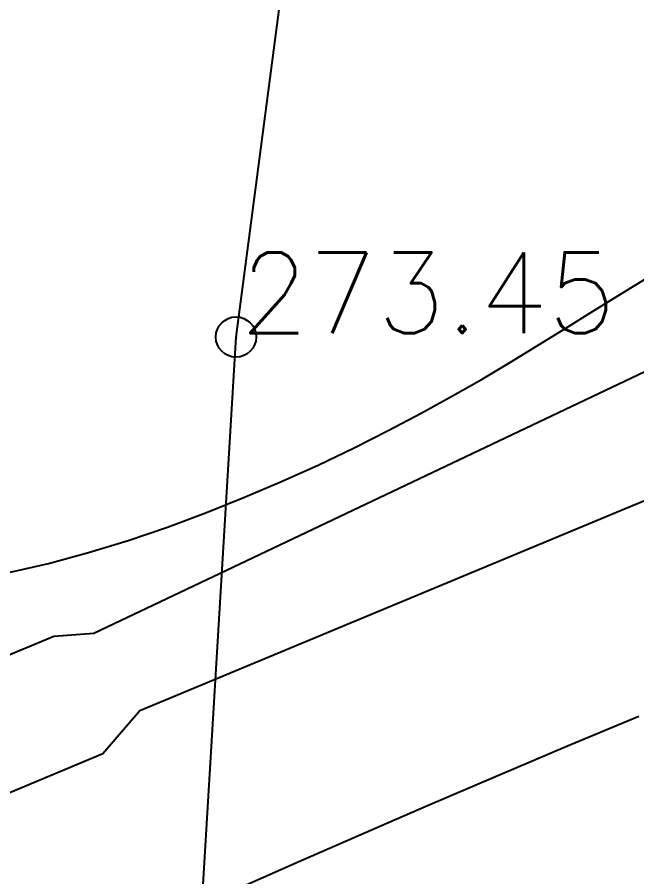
# Model space of a CAD drawing. Header units: millimetres. Extents: x 524954 to 526204, y 9523489 to 9524010.
# Drawn here: x 525838.23 to 525845.92, y 9523662.02 to 9523672.69 of the extents above; entities that cross this region are included whole.
import ezdxf

# ---------------------------------------------------------------- set-up
doc = ezdxf.new("R2010")
doc.units = ezdxf.units.MM
doc.header["$PDMODE"] = 32
doc.header["$PDSIZE"] = 0.5
for name, color, linetype in [('Cloture', 7, 'Continuous'), ('CN_01_00', 3, 'Continuous'), ('CN_02_00', 4, 'Continuous'), ('PLUME_5', 6, 'Continuous'), ('PLUME_6', 2, 'Continuous'), ('TopoAlt', 3, 'Continuous'), ('TOPOJIS', 7, 'Continuous')]:
    doc.layers.add(name, color=color, linetype=linetype)
doc.styles.add('Simplex 1.0', font='Simplex.shx', dxfattribs={"width": 0.99, "height": 1})
doc.linetypes.add('LIMITE1', pattern='A,6.35,-2.54,[133,ltypeshp.shx,S=2.54,R=0,X=-2.54,Y=0],-2.54,25.4', length=36.83)

# ---------------------------------------------------------------- blocks, each defined once
blk = doc.blocks.new('TCPOINT M')
at = {"color": 0}
blk.add_point((0, 0), dxfattribs=at)
at = {"layer": 'TopoAlt', "style": 'Simplex 1.0', "width": 0.99}
blk.add_attdef('ALT', (0.15, 0.15), '', height=1, dxfattribs=at)

msp = doc.modelspace()

# ---------------------------------------------------------------- linework, layer by layer
at = {"layer": 'Cloture', "linetype": 'LIMITE1', "ltscale": 0.1, "flags": 128}
msp.add_lwpolyline([(525839.929, 9523651.898), (525840.943, 9523668.72), (525842.868, 9523683.386), (525845.185, 9523695.587), (525830.247, 9523698.414), (525825.039, 9523699.398)], dxfattribs=at)
at = {"layer": 'CN_01_00', "elevation": 273, "flags": 128}
msp.add_lwpolyline([(525838.123, 9523665.795), (525838.616, 9523665.909), (525839.111, 9523666.043), (525839.604, 9523666.194), (525840.092, 9523666.361), (525840.575, 9523666.541), (525841.05, 9523666.731), (525841.515, 9523666.93), (525841.969, 9523667.135), (525842.408, 9523667.346), (525842.833, 9523667.56), (525843.24, 9523667.774), (525843.629, 9523667.988), (525843.997, 9523668.199), (525844.351, 9523668.409), (525844.696, 9523668.619), (525845.038, 9523668.831), (525845.382, 9523669.045), (525845.735, 9523669.264), (525846.103, 9523669.489)], dxfattribs=at)
at = {"layer": 'CN_02_00', "elevation": 272, "flags": 128}
msp.add_lwpolyline([(525841.067, 9523661.916), (525841.714, 9523662.202), (525842.463, 9523662.53), (525843.29, 9523662.889), (525844.165, 9523663.264), (525845.059, 9523663.644), (525845.942, 9523664.013)], dxfattribs=at)
at = {"layer": 'PLUME_5'}
msp.add_lwpolyline([(525865.951, 9523676.017), (525857.229, 9523671.871), (525848.508, 9523667.725), (525839.75, 9523664.078), (525839.288, 9523663.543), (525830.53, 9523659.896), (525821.237, 9523656.711), (525811.981, 9523653.027), (525811.981, 9523653.027), (525802.688, 9523649.842), (525793.359, 9523647.156), (525784.03, 9523644.47), (525783.531, 9523644.433), (525774.202, 9523641.747), (525764.836, 9523639.559), (525755.471, 9523637.372), (525754.972, 9523637.335), (525745.57, 9523635.646), (525735.669, 9523633.921), (525726.267, 9523632.232), (525726.267, 9523632.232), (525716.33, 9523631.005), (525706.357, 9523630.277)], dxfattribs=at)
at = {"layer": 'PLUME_6'}
msp.add_lwpolyline([(525856.621, 9523673.331), (525847.9, 9523669.185), (525839.179, 9523665.039), (525838.68, 9523665.002), (525829.922, 9523661.355), (525820.666, 9523657.672), (525811.373, 9523654.487), (525811.373, 9523654.487), (525802.08, 9523651.302), (525792.751, 9523648.615), (525783.422, 9523645.929), (525783.422, 9523645.929), (525774.093, 9523643.243), (525764.229, 9523641.019), (525754.863, 9523638.831), (525754.863, 9523638.831), (525744.962, 9523637.106), (525735.56, 9523635.417), (525726.158, 9523633.728), (525725.66, 9523633.692), (525716.221, 9523632.501), (525706.248, 9523631.773)], dxfattribs=at)

# ---------------------------------------------------------------- block references
at = {"layer": 'TOPOJIS'}
ref = msp.add_blockref('TCPOINT M', (525840.943, 9523668.72, 273.45), dxfattribs=at)
ref.add_attrib('ALT', '273.45', (525840.993, 9523668.77, 273.45), dxfattribs={"layer": 'TopoAlt', "height": 1, "style": 'Simplex 1.0', "width": 0.99})

doc.saveas('drawing.dxf')
